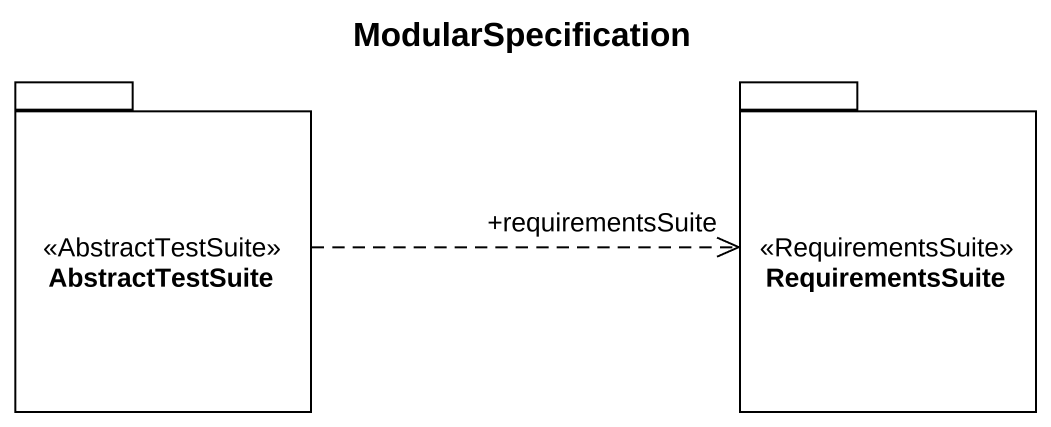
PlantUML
@startuml
title ModularSpecification
package AbstractTestSuite <<AbstractTestSuite>> {
}
package RequirementsSuite <<RequirementsSuite>> {
}
AbstractTestSuite .right.> "+requirementsSuite" RequirementsSuite
@enduml
